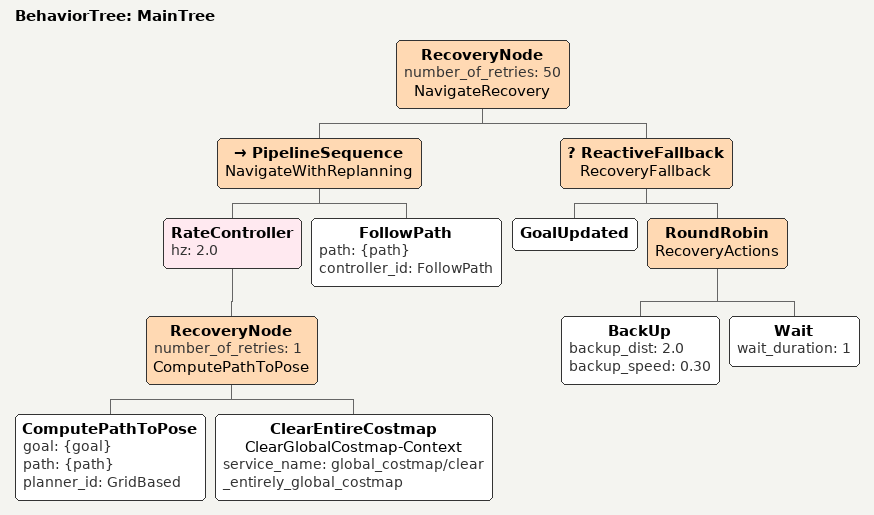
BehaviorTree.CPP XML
<!--
  navigate_to_pose_w_replanning_and_recovery.xml (Spin removed for Ackermann vehicle)
-->
<root main_tree_to_execute="MainTree">
  <BehaviorTree ID="MainTree">
    <RecoveryNode number_of_retries="50" name="NavigateRecovery">
      <PipelineSequence name="NavigateWithReplanning">
        <RateController hz="2.0">
          <RecoveryNode number_of_retries="1" name="ComputePathToPose">
            <ComputePathToPose goal="{goal}" path="{path}" planner_id="GridBased"/>
            <ClearEntireCostmap name="ClearGlobalCostmap-Context" service_name="global_costmap/clear_entirely_global_costmap"/>
          </RecoveryNode>
        </RateController>
        <FollowPath path="{path}" controller_id="FollowPath"/>
      </PipelineSequence>
      <ReactiveFallback name="RecoveryFallback">
        <GoalUpdated/>
        <RoundRobin name="RecoveryActions">
          <BackUp backup_dist="2.0" backup_speed="0.30"/>
          <Wait wait_duration="1"/>
        </RoundRobin>
      </ReactiveFallback>
    </RecoveryNode>
  </BehaviorTree>
</root>
